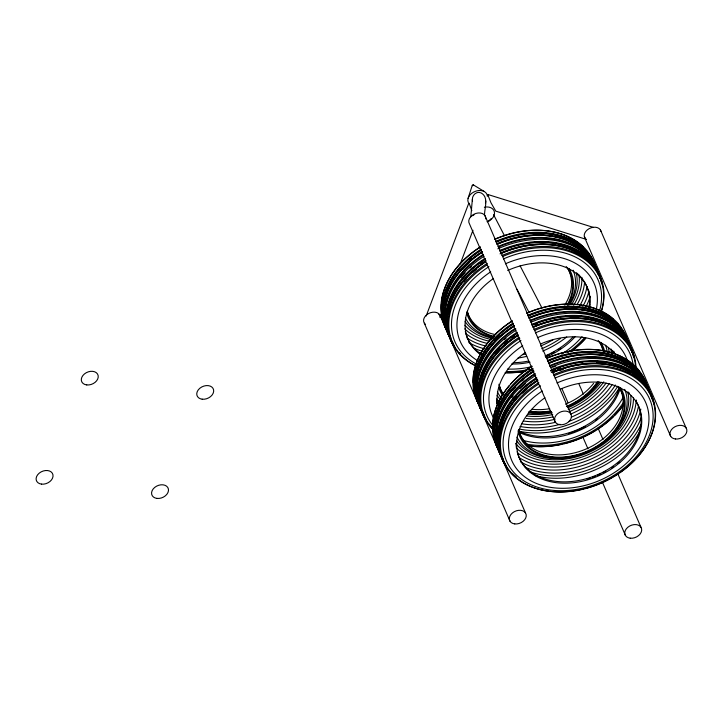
<?xml version="1.0" encoding="UTF-8"?>
<svg xmlns="http://www.w3.org/2000/svg" width="723" height="723" viewBox="0 0 723 723"><rect width="100%" height="100%" fill="white"/><g stroke="black" fill="none" stroke-linecap="round" stroke-linejoin="round"><path stroke-width="1.08" d="M470.818 216.864L472.345 199.431C472.2 195.047 476.737 190.854 481.048 192.896C489.245 197.307 484.311 208.387 484.518 215.382M484.256 191.514L473.321 184.862L472.417 185.061L472.453 185.757M485.467 203.118L485.766 201.111M469.182 203.308L471.803 210.637M593.185 227.329L487.673 194.433L490.962 202.774L495.761 211.134L586.344 239.385M468.07 198.427L472.264 185.314M426.163 315.996L468.847 203.018M439.973 317.551L441.961 312.291M460.244 263.904L472.969 230.239M473.448 185.44L473.321 184.862M491.233 218.545L488.685 221.111L487.04 221.699M472.607 215.779L474.026 214.776M487.673 194.433L488.585 195.553M438.68 313.972L440.063 316.141M493.574 214.695L504.491 235.734M520.081 265.793L541.907 307.881M517.026 289.227L528.974 312.273M600.406 229.896L686.145 428.034M584.943 238.219L670.691 436.358M578.879 383.805L583.353 394.125M598.084 428.179L603 439.53M617.731 473.583L640.958 527.248M562.087 389.028L567.889 402.44M583.072 437.532L587.989 448.884M602.277 481.907L625.503 535.571M484.961 215.617L570.7 413.755M555.246 422.078L469.498 223.94A8.803 6.417 -23.4 0 1 475.87 213.448A8.803 6.417 -23.4 0 1 485.657 218.897M439.765 314.83L525.513 512.969M424.311 323.154L510.049 521.292M584.663 236.936L585.097 238.156M472.345 199.431L472.508 201.491M425.467 324.419A8.803 6.417 -23.4 0 1 428.558 313.547A8.803 6.417 -23.4 0 1 440.406 316.376M586.109 239.485A8.803 6.417 -23.4 0 1 589.2 228.613A8.803 6.417 -23.4 0 1 601.039 231.45M475.77 381.961A80.226 58.482 -23.4 0 1 476.005 379.665M476.15 378.59A80.226 58.482 -23.4 0 1 514.532 325.919M529.082 318.183A80.226 58.482 -23.4 0 1 580.217 309.769M581.31 309.896A80.226 58.482 -23.4 0 1 615.255 324.383M480.885 407.365A81.13 59.141 -23.4 0 1 512.236 321.093M526.95 313.267A81.13 59.141 -23.4 0 1 627.763 342.196M474.713 386.516A80.226 58.482 -23.4 0 1 474.622 383.109M475.011 377.37A80.226 58.482 -23.4 0 1 512.616 324.22M528.088 315.888A80.226 58.482 -23.4 0 1 596.972 311.721M598.048 312.146A80.226 58.482 -23.4 0 1 600.171 313.05M602.241 314.026A80.226 58.482 -23.4 0 1 608.106 317.37M609.914 318.608A80.226 58.482 -23.4 0 1 611.64 319.891M618.246 326.127A80.226 58.482 -23.4 0 1 620.352 328.73M535.445 332.842A77.976 56.837 -23.4 0 1 633.131 364.844M623.371 402.521A77.976 56.837 -23.4 0 1 526.245 444.067M493.231 425.964A77.976 56.837 -23.4 0 1 520.949 340.587M534.424 330.538A80.461 58.653 -23.4 0 1 635.616 368.052M623.036 405.522A80.461 58.653 -23.4 0 1 528.54 445.901M493.131 429.146A80.461 58.653 -23.4 0 1 519.837 338.292M533.945 329.435A81.13 59.141 -23.4 0 1 635.996 367.799M623.298 405.052A81.13 59.141 -23.4 0 1 614.767 415.147M613.176 416.737A81.13 59.141 -23.4 0 1 603.904 424.69M602.151 425.992A81.13 59.141 -23.4 0 1 597.587 429.119M595.707 430.312A81.13 59.141 -23.4 0 1 570.438 441.852M569.381 442.169A81.13 59.141 -23.4 0 1 564.048 443.633M561.888 444.139A81.13 59.141 -23.4 0 1 530.23 446.055M492.625 429.2A81.13 59.141 -23.4 0 1 519.231 337.261M483.045 412.354A81.13 59.141 -23.4 0 1 514.396 326.073M529.109 318.256A81.13 59.141 -23.4 0 1 630.167 348.26M608.386 347.564A61.202 44.618 -23.4 0 1 609.019 351.821M599.367 382.241A61.202 44.618 -23.4 0 1 567.672 406.778M550.899 411.947A61.202 44.618 -23.4 0 1 529.335 412.905M500.515 399.72A61.202 44.618 -23.4 0 1 497.108 395.508M611.043 349.01A63.823 46.525 -23.4 0 1 611.315 353.195M601.12 382.142A63.823 46.525 -23.4 0 1 568.07 407.736M552.264 412.779A63.823 46.525 -23.4 0 1 528.097 414.125M499.873 402.187A63.823 46.525 -23.4 0 1 496.945 399.168M495.472 352.716A80.226 58.482 -23.4 0 1 499.114 348.667M504.726 343.271A80.226 58.482 -23.4 0 1 507.275 341.093M511.495 337.795A80.226 58.482 -23.4 0 1 514.143 335.888M535.427 324.437A80.226 58.482 -23.4 0 1 537.487 323.624M620.18 333.493A80.226 58.482 -23.4 0 1 621.753 335.129M479.123 385.467A80.226 58.482 -23.4 0 1 483.145 371.315M483.615 370.248A80.226 58.482 -23.4 0 1 516.584 333.384M532.056 325.052A80.226 58.482 -23.4 0 1 599.973 320.524M600.94 320.885A80.226 58.482 -23.4 0 1 615.607 329.055M532.083 325.124A81.13 59.141 -23.4 0 1 633.529 357.171M486.019 419.223A81.13 59.141 -23.4 0 1 517.37 332.951M480 401.319A80.226 58.482 -23.4 0 1 479.665 397.966M479.973 388.829A80.226 58.482 -23.4 0 1 484.6 372.535M485.034 371.595A80.226 58.482 -23.4 0 1 517.578 335.671M616.592 331.351A80.226 58.482 -23.4 0 0 533.05 327.347A81.13 59.141 -23.4 0 1 634.134 357.424M623.208 337.587A80.226 58.482 -23.4 0 1 625.964 341.075M483.976 414.505A81.13 59.141 -23.4 0 1 514.387 328.829M530.04 320.406A81.13 59.141 -23.4 0 1 631.098 350.411M492.508 427.935A81.13 59.141 -23.4 0 1 488.911 424.012M485.865 419.801A81.13 59.141 -23.4 0 1 518.355 335.237M597.216 382.033A55.065 40.136 -23.4 0 1 566.416 406.425M550.601 410.971A55.065 40.136 -23.4 0 1 529.706 411.071M503.371 395.083A55.065 40.136 -23.4 0 1 499.394 385.386M598.183 340.47A55.065 40.136 -23.4 0 1 603.768 351.721M597.921 381.961A56.078 40.877 -23.4 0 1 567.6 406.362M550.447 411.432A56.078 40.877 -23.4 0 1 529.164 411.532M502.34 395.255A56.078 40.877 -23.4 0 1 498.816 387.456M600.786 342.259A56.078 40.877 -23.4 0 1 604.835 352.128M480.614 407.673A81.13 59.141 -23.4 0 1 513.113 323.109M527.826 315.282A81.13 59.141 -23.4 0 1 628.883 345.296M485.567 419.132A81.13 59.141 -23.4 0 1 518.066 334.568M532.779 326.742A81.13 59.141 -23.4 0 1 633.845 356.746M484.799 416.394A81.13 59.141 -23.4 0 1 516.141 330.122M530.854 322.295A81.13 59.141 -23.4 0 1 631.92 352.3M609.191 383.615A72.074 52.535 -23.4 0 1 570.7 414.098M554.993 419.295A72.074 52.535 -23.4 0 1 523.398 420.994M481.599 409.968A81.13 59.141 -23.4 0 1 514.098 325.404M528.82 317.578A81.13 59.141 -23.4 0 1 629.878 347.582M623.416 396.701A72.978 53.195 -23.4 0 1 523.181 440.388M493.475 417.975A72.978 53.195 -23.4 0 1 522.693 345.739M537.397 337.713A72.978 53.195 -23.4 0 1 627.347 360.497M484.582 416.837A81.13 59.141 -23.4 0 1 517.072 332.273M531.794 324.446A81.13 59.141 -23.4 0 1 632.851 354.46M613.881 351.297A66.643 48.577 -23.4 0 1 613.899 353.511M603.804 381.852A66.643 48.577 -23.4 0 1 568.215 409.57M552.743 414.505A66.643 48.577 -23.4 0 1 527.013 416.014M498.373 404.293A66.643 48.577 -23.4 0 1 496.755 402.792M612.038 384.799A74.324 54.18 -23.4 0 1 571.369 417.126M555.698 422.259A74.324 54.18 -23.4 0 1 521.97 423.832M477.831 398.237A80.226 58.482 -23.4 0 1 477.117 393.881M476.873 390.501A80.226 58.482 -23.4 0 1 515.761 328.748M530.311 321.012A80.226 58.482 -23.4 0 1 624.446 336.556M480.903 408.35A81.13 59.141 -23.4 0 1 513.402 323.787M528.115 315.96A81.13 59.141 -23.4 0 1 629.173 345.965M606.073 383.045A69.453 50.628 -23.4 0 1 569.607 411.532M552.987 416.882A69.453 50.628 -23.4 0 1 526.172 418.463M605.558 345.187A58.952 42.973 -23.4 0 1 607.311 352.58M598.888 381.825A58.952 42.973 -23.4 0 1 567.112 406.76M551.423 411.532A58.952 42.973 -23.4 0 1 528.386 412.155M501.5 398.183A58.952 42.973 -23.4 0 1 497.397 391.911M619.448 387.655A64.998 47.384 -23.4 0 1 518.508 430.998M497.09 404.274A64.998 47.384 -23.4 0 1 496.52 399.024M612.254 350.33A64.998 47.384 -23.4 0 1 614.297 352.761M476.936 398.879A80.461 58.653 -23.4 0 1 475.725 395.806M475.047 393.71A80.461 58.653 -23.4 0 1 474.234 390.519M473.267 382.756A80.461 58.653 -23.4 0 1 512.273 320.822M526.868 313.059A80.461 58.653 -23.4 0 1 578.147 304.627M579.25 304.754A80.461 58.653 -23.4 0 1 595.942 308.884M597.026 309.308A80.461 58.653 -23.4 0 1 613.294 319.286M617.288 323.326A80.461 58.653 -23.4 0 1 621.283 328.658M620.352 387.98A64.998 47.384 -23.4 0 1 518.129 431.875M497.505 404.591A64.998 47.384 -23.4 0 1 525.359 352.499M540.659 343.949A64.998 47.384 -23.4 0 1 614.225 353.285M615.39 385.025A76.051 55.436 -23.4 0 1 568.441 421.599M560.099 424.302A76.051 55.436 -23.4 0 1 520.063 426.48M617.731 386.254A77.135 56.231 -23.4 0 1 519.358 429.037M593.619 383.371A54.867 40 -23.4 0 1 565.458 404.184M549.688 408.712A54.867 40 -23.4 0 1 532.047 409.272M503.823 394.613A54.867 40 -23.4 0 1 498.906 384.238M599.494 341.925A54.867 40 -23.4 0 1 602.91 350.691M597.56 418.915A77.506 56.502 -23.4 0 1 595.734 420.19M585.214 426.534A77.506 56.502 -23.4 0 1 568.603 433.52M619.53 387.465A77.506 56.502 -23.4 0 1 517.93 430.926M494.396 340.298A80.226 58.482 -23.4 0 1 499.105 335.608M504.347 339.702A80.226 58.482 -23.4 0 1 506.046 338.265M443.624 312.616A80.226 58.482 -23.4 0 1 443.705 309.182M444.012 305.748A80.226 58.482 -23.4 0 1 482.548 252.002M497.099 244.266A80.226 58.482 -23.4 0 1 579.792 247.618M580.641 248.269A80.226 58.482 -23.4 0 1 584.112 251.243M588.685 256.222A80.226 58.482 -23.4 0 1 590.013 257.994M462.657 269.48A80.226 58.482 -23.4 0 1 468.938 263.226M447.754 331.73A81.13 59.141 -23.4 0 1 480.244 247.167M494.966 239.349A81.13 59.141 -23.4 0 1 596.023 269.354M443.217 317.045A80.226 58.482 -23.4 0 1 442.919 314.839M443.027 303.452A80.226 58.482 -23.4 0 1 447.654 287.158M448.088 286.218A80.226 58.482 -23.4 0 1 480.632 250.303M496.105 241.97A80.226 58.482 -23.4 0 1 571.269 240.623M573.258 241.708A80.226 58.482 -23.4 0 1 579.647 245.974M586.263 252.21A80.226 58.482 -23.4 0 1 589.643 256.602M503.452 258.915A77.976 56.837 -23.4 0 1 577.162 257.948A77.976 56.837 -23.4 0 1 599.692 310.456M584.582 337.578A77.976 56.837 -23.4 0 1 567.808 352.58M529.851 369.263A77.976 56.837 -23.4 0 1 506.452 371.486M476.52 364.139A77.976 56.837 -23.4 0 1 488.965 266.66M502.44 256.611A80.461 58.653 -23.4 0 1 579.665 256.258A80.461 58.653 -23.4 0 1 600.958 312.399M585.594 338.4A80.461 58.653 -23.4 0 1 570.953 351.73M525.865 371.233A80.461 58.653 -23.4 0 1 505.151 372.752M475.662 365.702A80.461 58.653 -23.4 0 1 486.922 264.97M501.961 255.517A81.13 59.141 -23.4 0 1 579.837 255.156A81.13 59.141 -23.4 0 1 601.301 311.767M585.811 337.984A81.13 59.141 -23.4 0 1 571.043 351.423M525.576 371.098A81.13 59.141 -23.4 0 1 505.793 372.661M475.282 365.666A81.13 59.141 -23.4 0 1 487.248 263.344M501.084 253.493A81.13 59.141 -23.4 0 1 602.53 285.54M460.524 354.017A81.13 59.141 -23.4 0 1 459.024 352.49M455.029 347.6A81.13 59.141 -23.4 0 1 485.431 261.925M449.905 336.719A81.13 59.141 -23.4 0 1 482.404 252.155M497.117 244.329A81.13 59.141 -23.4 0 1 598.183 274.342M576.403 273.646A61.202 44.618 -23.4 0 1 569.841 304.663M493.005 338.328A61.202 44.618 -23.4 0 1 465.124 321.59M579.051 275.092A63.823 46.525 -23.4 0 1 571.694 304.41M491.568 339.512A63.823 46.525 -23.4 0 1 464.961 325.251M446.624 317.207A80.226 58.482 -23.4 0 1 485.522 258.87M500.072 251.134A80.226 58.482 -23.4 0 1 581.888 253.845M588.703 259.711A80.226 58.482 -23.4 0 1 590.23 261.374M500.09 251.206A81.13 59.141 -23.4 0 1 601.545 283.244M452.878 343.588A81.13 59.141 -23.4 0 1 485.377 259.033M463.786 281.907A80.226 58.482 -23.4 0 1 466.624 278.644M472.896 272.39A80.226 58.482 -23.4 0 1 476.276 269.462M448.585 330.655A80.226 58.482 -23.4 0 1 448.179 328.495M448.124 313.836A80.226 58.482 -23.4 0 1 452.155 299.684M452.616 298.617A80.226 58.482 -23.4 0 1 485.585 261.753M500.045 253.872A80.226 58.482 -23.4 0 1 583.759 256.782M591.947 264.519A80.226 58.482 -23.4 0 1 594.604 268.061M450.845 338.879A81.13 59.141 -23.4 0 1 483.335 254.315M498.057 246.489A81.13 59.141 -23.4 0 1 598.87 275.418M566.19 266.552A55.065 40.136 -23.4 0 1 567.428 304.491M494.595 336.511A55.065 40.136 -23.4 0 1 467.41 311.468M568.802 268.341A56.078 40.877 -23.4 0 1 567.645 305.278M493.999 336.954A56.078 40.877 -23.4 0 1 466.543 312.499M448.622 333.755A81.13 59.141 -23.4 0 1 481.12 249.191M495.833 241.365A81.13 59.141 -23.4 0 1 596.656 270.294M453.583 345.205A81.13 59.141 -23.4 0 1 486.082 260.651M500.795 252.824A81.13 59.141 -23.4 0 1 601.852 282.829M452.806 342.476A81.13 59.141 -23.4 0 1 484.157 256.204M497.84 248.829A81.13 59.141 -23.4 0 1 599.927 278.382M586.959 286.642A72.074 52.535 -23.4 0 1 579.62 305.928M485.919 346.055A72.074 52.535 -23.4 0 1 467.049 338.048M450.772 337.758A81.13 59.141 -23.4 0 1 482.114 251.487M496.828 243.66A81.13 59.141 -23.4 0 1 597.885 273.665M567.501 268.007A54.867 40 -23.4 0 1 564.735 305.061M495.833 334.704A54.867 40 -23.4 0 1 467.194 311.333M505.413 263.796A72.978 53.195 -23.4 0 1 596.303 309.254M582.051 336.71A72.978 53.195 -23.4 0 1 561.726 354.089M531.965 366.615A72.978 53.195 -23.4 0 1 507.663 369.055M478.048 360.922A72.978 53.195 -23.4 0 1 490.709 271.821M453.746 344.636A81.13 59.141 -23.4 0 1 484.148 258.951M499.801 250.529A81.13 59.141 -23.4 0 1 600.867 280.542M581.888 277.379A66.643 48.577 -23.4 0 1 573.673 305.151M489.543 341.229A66.643 48.577 -23.4 0 1 464.762 328.875M588.992 291.007A74.324 54.18 -23.4 0 1 582.874 306.299M484.365 348.766A74.324 54.18 -23.4 0 1 468.802 342.539M445.269 321.066A80.226 58.482 -23.4 0 1 482.847 255.418M498.319 247.094A80.226 58.482 -23.4 0 1 592.462 262.639M450.068 336.141A81.13 59.141 -23.4 0 1 481.41 249.869M496.132 242.042A81.13 59.141 -23.4 0 1 597.189 272.047M584.618 281.889A69.453 50.628 -23.4 0 1 577.035 304.6M487.347 343.407A69.453 50.628 -23.4 0 1 466.118 333.791M573.158 270.212A58.952 42.973 -23.4 0 1 568.775 305.025M493.023 337.605A58.952 42.973 -23.4 0 1 465.404 317.993M576.367 272.716A64.998 47.384 -23.4 0 1 588.983 307.609M572.95 337.09A64.998 47.384 -23.4 0 1 545.034 355.951M528.368 361.093A64.998 47.384 -23.4 0 1 513.203 362.675M481.048 353.954A64.998 47.384 -23.4 0 1 465.305 331.369M448.061 330.763A80.461 58.653 -23.4 0 1 446.398 327.935M441.672 313.33A80.461 58.653 -23.4 0 1 441.328 304.256M441.645 300.804A80.461 58.653 -23.4 0 1 480.289 246.905M494.875 239.141A80.461 58.653 -23.4 0 1 582.964 246.932M586.733 251.134A80.461 58.653 -23.4 0 1 589.29 254.731M507.691 270.465A64.998 47.384 -23.4 0 1 589.869 306.941M575.002 336.873A64.998 47.384 -23.4 0 1 545.621 357.298M530.049 362.205A64.998 47.384 -23.4 0 1 511.658 364.003M480.786 354.722A64.998 47.384 -23.4 0 1 493.366 278.581M590.293 296.412A76.051 55.436 -23.4 0 1 585.612 307.329M553.357 339.593A76.051 55.436 -23.4 0 1 540.578 346.046M482.747 351.333A76.051 55.436 -23.4 0 1 473.71 348.115M589.778 304.645A77.135 56.231 -23.4 0 1 588.414 307.537M560.316 338.59A77.135 56.231 -23.4 0 1 541.726 348.73M525.847 353.963A77.135 56.231 -23.4 0 1 522.593 354.695M482.024 353.791A77.135 56.231 -23.4 0 1 478.951 352.824M560.949 348.125A77.506 56.502 -23.4 0 1 558.093 349.887M554.207 352.092A77.506 56.502 -23.4 0 1 551.233 353.628M549.2 354.613A77.506 56.502 -23.4 0 1 547.148 355.553M566.751 336.954A77.506 56.502 -23.4 0 1 542.729 351.071M526.778 356.331A77.506 56.502 -23.4 0 1 518.066 358.039M469.616 259.449A80.226 58.482 -23.4 0 1 471.324 258.012M460.903 277.614A80.226 58.482 -23.4 0 1 465.151 272.716M469.86 268.025A80.226 58.482 -23.4 0 1 471.513 266.525M480.379 263.235A80.226 58.482 -23.4 0 1 483.054 261.355M495.734 423.85A80.226 58.482 -23.4 0 1 499.756 409.697M500.226 408.631A80.226 58.482 -23.4 0 1 533.194 371.767M548.667 363.434A80.226 58.482 -23.4 0 1 627.745 364.32M629.597 365.531A80.226 58.482 -23.4 0 1 632.218 367.447M512.779 390.275A80.226 58.482 -23.4 0 1 515.725 387.049M522.178 380.922A80.226 58.482 -23.4 0 1 523.886 379.476M635.978 371.089A80.226 58.482 -23.4 0 1 637.587 372.688M499.322 450.908A81.13 59.141 -23.4 0 1 531.821 366.344M546.534 358.518A81.13 59.141 -23.4 0 1 647.347 387.456M494.234 430.637A80.226 58.482 -23.4 0 1 494.234 427.221M494.595 422.63A80.226 58.482 -23.4 0 1 533.122 368.884M615.589 356.62A80.226 58.482 -23.4 0 0 547.673 361.148A81.13 59.141 -23.4 0 1 648.757 391.224M616.556 356.981A80.226 58.482 -23.4 0 1 630.375 364.5M632.996 366.597A80.226 58.482 -23.4 0 1 637.08 370.547M555.029 378.093A77.976 56.837 -23.4 0 1 652.39 424.627A77.976 56.837 -23.4 0 1 536.114 486.751A77.976 56.837 -23.4 0 1 540.533 385.838M554.017 375.788A80.461 58.653 -23.4 0 1 654.505 423.624A80.461 58.653 -23.4 0 1 534.857 488.034A80.461 58.653 -23.4 0 1 538.49 384.148M553.529 374.695A81.13 59.141 -23.4 0 1 634.107 375.969A81.13 59.141 -23.4 0 1 650.51 437.099M650.085 438.057A81.13 59.141 -23.4 0 1 619.936 472.526M618.102 473.773A81.13 59.141 -23.4 0 1 613.393 476.719M611.477 477.831A81.13 59.141 -23.4 0 1 591.071 486.769M590.022 487.103A81.13 59.141 -23.4 0 1 585.775 488.332M583.633 488.893A81.13 59.141 -23.4 0 1 570.709 491.224M569.652 491.342A81.13 59.141 -23.4 0 1 549.814 491.315M548.703 491.179A81.13 59.141 -23.4 0 1 499.647 447.429A81.13 59.141 -23.4 0 1 538.816 382.521M501.482 455.897A81.13 59.141 -23.4 0 1 533.981 371.333M548.694 363.506A81.13 59.141 -23.4 0 1 649.507 392.435M627.971 392.824A61.202 44.618 -23.4 0 1 587.428 451.965A61.202 44.618 -23.4 0 1 516.692 440.768M630.736 395.3A63.823 46.525 -23.4 0 1 587.139 453.204A63.823 46.525 -23.4 0 1 515.861 443.633M513.041 400.443A80.226 58.482 -23.4 0 1 516.475 396.34M551.938 370.98A80.226 58.482 -23.4 0 1 555.011 369.688M557.072 368.884A80.226 58.482 -23.4 0 1 560.189 367.754M596.683 362.087A80.226 58.482 -23.4 0 1 603.063 362.566M499.159 447.537A80.226 58.482 -23.4 0 1 498.753 445.386M498.563 431.794A80.226 58.482 -23.4 0 1 536.168 378.644M550.628 370.763A80.226 58.482 -23.4 0 1 583.163 361.871M596.394 361.41A80.226 58.482 -23.4 0 1 624.762 367.953M626.814 368.965A80.226 58.482 -23.4 0 1 636.963 375.761M643.904 383.154A80.226 58.482 -23.4 0 1 645.784 385.856M505.603 464.482A81.13 59.141 -23.4 0 1 536.954 378.21M550.637 370.836A81.13 59.141 -23.4 0 1 652.724 400.388M522.837 393.086A80.226 58.482 -23.4 0 1 526.995 389.354M560.144 370.411A80.226 58.482 -23.4 0 1 563.262 369.354M499.331 444.356A80.226 58.482 -23.4 0 1 499.168 440.958M499.557 434.089A80.226 58.482 -23.4 0 1 537.162 380.931M552.634 372.598A80.226 58.482 -23.4 0 1 630.763 372.896M632.643 374.08A80.226 58.482 -23.4 0 1 635.327 375.951M636.177 376.602A80.226 58.482 -23.4 0 1 642.792 382.838M503.56 459.765A81.13 59.141 -23.4 0 1 534.912 373.493M549.625 365.666A81.13 59.141 -23.4 0 1 650.682 395.671M516.159 476.728A81.13 59.141 -23.4 0 1 512.092 473.194M505.449 465.061A81.13 59.141 -23.4 0 1 537.939 380.497M552.661 372.67A81.13 59.141 -23.4 0 1 653.719 402.675M618.418 386.57A55.065 40.136 -23.4 0 1 587.835 450.899A55.065 40.136 -23.4 0 1 518.978 430.646M620.37 387.51A56.078 40.877 -23.4 0 1 588.007 451.26A56.078 40.877 -23.4 0 1 518.4 432.706M501.346 454.64A81.13 59.141 -23.4 0 1 531.757 368.965M547.41 360.542A81.13 59.141 -23.4 0 1 648.468 390.547M551.342 372.453A81.13 59.141 -23.4 0 1 653.809 404.04M506.308 466.1A81.13 59.141 -23.4 0 1 537.65 379.819M503.226 459.936A81.13 59.141 -23.4 0 1 535.725 375.373M550.438 367.555A81.13 59.141 -23.4 0 1 651.504 397.56M638.526 405.82A72.074 52.535 -23.4 0 1 590.393 459.313A72.074 52.535 -23.4 0 1 518.617 457.225M501.193 455.219A81.13 59.141 -23.4 0 1 533.682 370.664M548.405 362.838A81.13 59.141 -23.4 0 1 649.462 392.842M619.078 387.185A54.867 40 -23.4 0 1 585.549 449.227A54.867 40 -23.4 0 1 518.49 429.498M556.981 382.973A72.978 53.195 -23.4 0 1 648.35 425.955A72.978 53.195 -23.4 0 1 540.334 484.898A72.978 53.195 -23.4 0 1 542.277 390.998M511.812 397.614A80.226 58.482 -23.4 0 1 513.14 395.96M519.819 388.73A80.226 58.482 -23.4 0 1 525.63 383.515M552.752 367.284A80.226 58.482 -23.4 0 1 555.851 366.055M504.166 462.096A81.13 59.141 -23.4 0 1 536.656 377.533M551.378 369.706A81.13 59.141 -23.4 0 1 652.435 399.711M633.493 397.659A66.643 48.577 -23.4 0 1 589.137 454.252A66.643 48.577 -23.4 0 1 517.135 448.811M640.813 409.101A74.324 54.18 -23.4 0 1 592.236 461.834A74.324 54.18 -23.4 0 1 520.37 461.717M497.415 443.497A80.226 58.482 -23.4 0 1 496.511 436.891M496.421 434.622A80.226 58.482 -23.4 0 1 535.345 374.008M549.896 366.272A80.226 58.482 -23.4 0 1 643.434 380.904M500.488 453.601A81.13 59.141 -23.4 0 1 532.987 369.046M636.258 399.991A69.453 50.628 -23.4 0 1 590.61 456.168A69.453 50.628 -23.4 0 1 517.695 452.969M624.726 389.39A58.952 42.973 -23.4 0 1 588.124 451.396A58.952 42.973 -23.4 0 1 516.981 437.171M635.671 400.569A64.998 47.384 -23.4 0 1 597.315 474.821A64.998 47.384 -23.4 0 1 517.135 451.649M516.502 448.504A64.998 47.384 -23.4 0 1 516.077 443.208M627.935 391.893A64.998 47.384 -23.4 0 1 629.561 393.312M497.46 446.136A80.461 58.653 -23.4 0 1 496.086 443.127M494.957 440.018A80.461 58.653 -23.4 0 1 494.333 437.903M492.824 425.73A80.461 58.653 -23.4 0 1 509.462 385.386M510.89 383.741A80.461 58.653 -23.4 0 1 531.857 366.082M546.452 358.319A80.461 58.653 -23.4 0 1 630.239 362.331M634.541 366.109A80.461 58.653 -23.4 0 1 640.262 372.996M560.244 389.209A64.998 47.384 -23.4 0 1 641.265 427.32A64.998 47.384 -23.4 0 1 546.082 480.506A64.998 47.384 -23.4 0 1 544.943 397.758M641.527 416.629A76.051 55.436 -23.4 0 1 525.278 467.293M640.912 424.781A77.135 56.231 -23.4 0 1 529.525 471.64M619.792 462.187A77.506 56.502 -23.4 0 1 618.038 463.515M613.466 466.697A77.506 56.502 -23.4 0 1 611.577 467.898M605.775 471.26A77.506 56.502 -23.4 0 1 602.801 472.806M600.777 473.791A77.506 56.502 -23.4 0 1 597.677 475.192M595.589 476.068A77.506 56.502 -23.4 0 1 592.426 477.297M590.311 478.066A77.506 56.502 -23.4 0 1 587.13 479.114M640.198 430.791A77.506 56.502 -23.4 0 1 535.372 475.635M484.365 207.221A10.158 7.411 -23.4 0 1 494.369 211.785A10.158 7.411 -23.4 0 1 487.609 221.672M468.26 202.377A10.158 7.411 -23.4 0 1 475.969 191.098A10.158 7.411 -23.4 0 1 487.374 196.294M157.018 498.409A8.803 6.417 -23.4 0 0 168.396 489.01A8.803 6.417 -23.4 0 0 154.677 487.438A8.803 6.417 -23.4 0 0 157.018 498.409M202.214 399.204A8.803 6.417 -23.4 0 0 213.583 389.805A8.803 6.417 -23.4 0 0 199.864 388.233A8.803 6.417 -23.4 0 0 202.214 399.204M86.76 384.925A8.803 6.417 -23.4 0 0 98.138 375.526A8.803 6.417 -23.4 0 0 84.419 373.954A8.803 6.417 -23.4 0 0 86.76 384.925M41.573 484.13A8.803 6.417 -23.4 0 0 52.942 474.731A8.803 6.417 -23.4 0 0 39.223 473.158A8.803 6.417 -23.4 0 0 41.573 484.13M514.776 523.922A8.803 6.417 -23.4 0 0 526.145 514.514A8.803 6.417 -23.4 0 0 512.426 512.95A8.803 6.417 -23.4 0 0 514.776 523.922M559.964 424.708A8.803 6.417 -23.4 0 0 571.333 415.309A8.803 6.417 -23.4 0 0 557.614 413.737A8.803 6.417 -23.4 0 0 559.964 424.708M675.409 438.988A8.803 6.417 -23.4 0 0 686.787 429.589A8.803 6.417 -23.4 0 0 673.059 428.016A8.803 6.417 -23.4 0 0 675.409 438.988M630.221 538.201A8.803 6.417 -23.4 0 0 641.59 528.802A8.803 6.417 -23.4 0 0 627.871 527.23A8.803 6.417 -23.4 0 0 630.221 538.201"/></g></svg>
